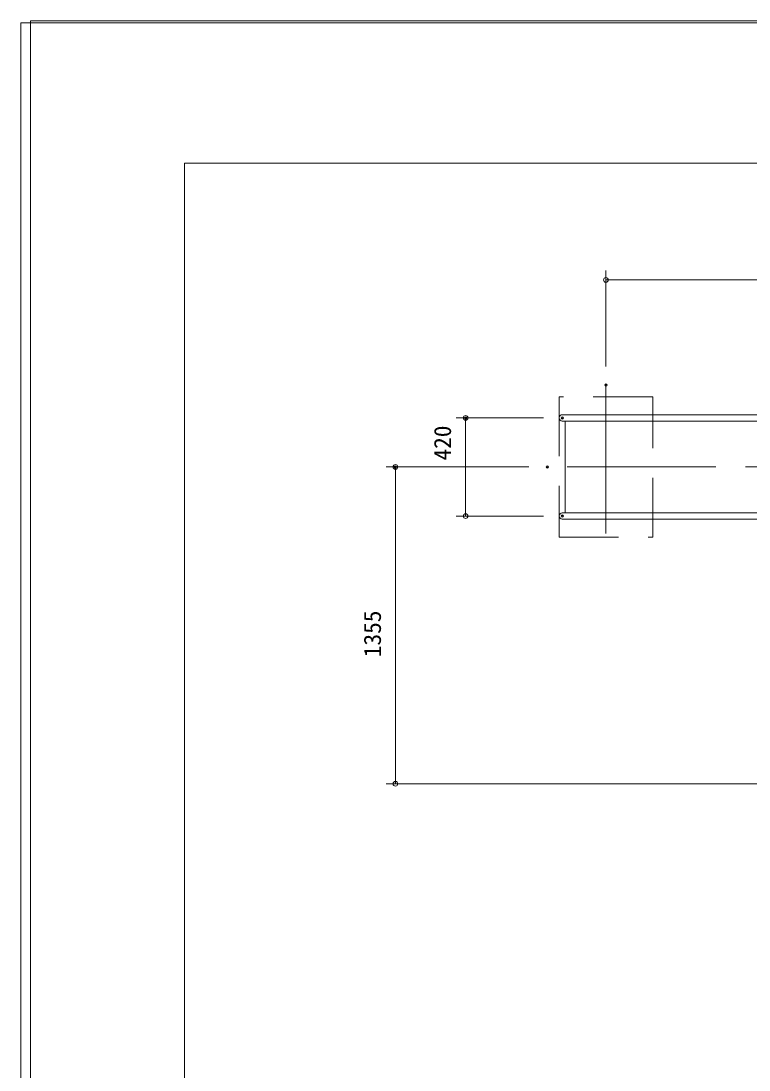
# Model space of a CAD drawing. Units: millimetres at full size, sheet at 1:20; details may follow other scales. Extents: x 10 to 16810, y -4 to 11884.
# Drawn here: x 10 to 3124, y 7397 to 11884 of the extents above; entities that cross this region are included whole.
import ezdxf
from ezdxf.enums import TextEntityAlignment as Align

# ---------------------------------------------------------------- set-up
doc = ezdxf.new("R2010")
doc.units = ezdxf.units.MM
doc.header["$LTSCALE"] = 20
doc.header["$PDMODE"] = 32
doc.header["$PDSIZE"] = 10
doc.linetypes.add('USER1', pattern=[50.8, 31.75, -6.35, 6.35, -6.35])
doc.linetypes.add('USER2', pattern=[19.05, 12.7, -6.35])
for name, color, linetype, lineweight in [('DEFPOINTS_3', 7, 'Continuous', 0), ('LY_2', 7, 'Continuous', 0), ('LY_5', 2, 'Continuous', 18), ('LY_6', 7, 'Continuous', 0)]:
    doc.layers.add(name, color=color, linetype=linetype, lineweight=lineweight)
doc.styles.add('ＭＳ ゴシック', font='')
doc.styles.get('ＭＳ ゴシック').set_extended_font_data('MS Gothic')

# ---------------------------------------------------------------- blocks, each defined once
blk = doc.blocks.new('-012-_DOTBLANK')
at = {"color": 7, "linetype": 'Continuous', "lineweight": 0}
blk.add_line((-0.5, 0), (-1, 0), dxfattribs=at)
blk.add_circle((0, 0), 0.5, dxfattribs=at)

msp = doc.modelspace()

# ---------------------------------------------------------------- linework, layer by layer
at = {"layer": 'DEFPOINTS_3'}
for p, q in [((16810, 11876.17), (10, 11876.17)), ((10, 11876.17), (10, -3.83))]:
    msp.add_line(p, q, dxfattribs=at)
at = {"layer": 'LY_2'}
for p, q in [((710, 11276.17), (710, 596.17)), ((16110, 11276.17), (710, 11276.17))]:
    msp.add_line(p, q, dxfattribs=at)
at = {"layer": 'LY_5', "color": 7, "lineweight": 0}
for p, q in [((16769.92, 11883.83), (50.08, 11883.83)), ((50.08, 11883.83), (50.08, 7.02)), ((2325.3, 10199.77), (5127.82, 10199.77)), ((2325.3, 10172.57), (5127.82, 10172.57)), ((2337.4, 9779.77), (2337.4, 10172.57)), ((2325.3, 9779.77), (5127.82, 9779.77)), ((2325.3, 9752.57), (5127.82, 9752.57))]:
    msp.add_line(p, q, dxfattribs=at)
at = {"layer": 'LY_5', "color": 7, "linetype": 'USER1', "lineweight": 0}
for p, q in [((2511.7, 10326.17), (2511.7, 9626.17)), ((6029.62, 9976.17), (2261.55, 9976.17))]:
    msp.add_line(p, q, dxfattribs=at)
at = {"layer": 'LY_5', "color": 7, "linetype": 'USER2', "lineweight": 0}
for p, q in [((2711.7, 10276.17), (2311.7, 10276.17)), ((2311.7, 10276.17), (2311.7, 9676.17)), ((2711.7, 9676.17), (2711.7, 10276.17)), ((2311.7, 9676.17), (2711.7, 9676.17))]:
    msp.add_line(p, q, dxfattribs=at)
at = {"layer": 'LY_5', "color": 7, "lineweight": 0}
for centre in [(2325.3, 10186.17), (2325.3, 9766.17)]:
    msp.add_arc(centre, 13.6, 90, 270, dxfattribs=at)
at = {"layer": 'LY_6'}
for p, q in [((2511.7, 10406.17), (2511.7, 10816.17)), ((2511.7, 10776.17), (5579.62, 10776.17)), ((2245.3, 10186.17), (1871.55, 10186.17)), ((1911.55, 9766.17), (1911.55, 10186.17)), ((2181.55, 9976.17), (1571.55, 9976.17)), ((1611.55, 8620.94), (1611.55, 9976.17)), ((2245.3, 9766.17), (1871.55, 9766.17)), ((5149.62, 8620.94), (1571.55, 8620.94))]:
    msp.add_line(p, q, dxfattribs=at)
for p in [(2511.7, 10326.17), (1911.55, 10186.17), (2325.3, 10186.17), (1611.55, 9976.17), (2261.55, 9976.17), (2325.3, 9766.17)]:
    msp.add_point(p, dxfattribs=at)

# ---------------------------------------------------------------- block references
at = {"layer": 'LY_6', "xscale": 20, "yscale": 20}
for p, rotation in [((2511.7, 10776.17), 180), ((1911.55, 10186.17), 90), ((1611.55, 9976.17), 90), ((1911.55, 9766.17), 270), ((1611.55, 8620.94), 270)]:
    msp.add_blockref('-012-_DOTBLANK', p, dxfattribs=dict(at, rotation=rotation))

# ---------------------------------------------------------------- texts
at = {"layer": 'LY_6', "style": 'ＭＳ ゴシック'}
for s, p in [('420', (1871.55, 10003.69)), ('1355', (1571.55, 9162.47))]:
    msp.add_text(s, height=73.31, rotation=90, dxfattribs=at).set_placement(p, align=Align.BOTTOM_LEFT)

doc.saveas('drawing.dxf')
